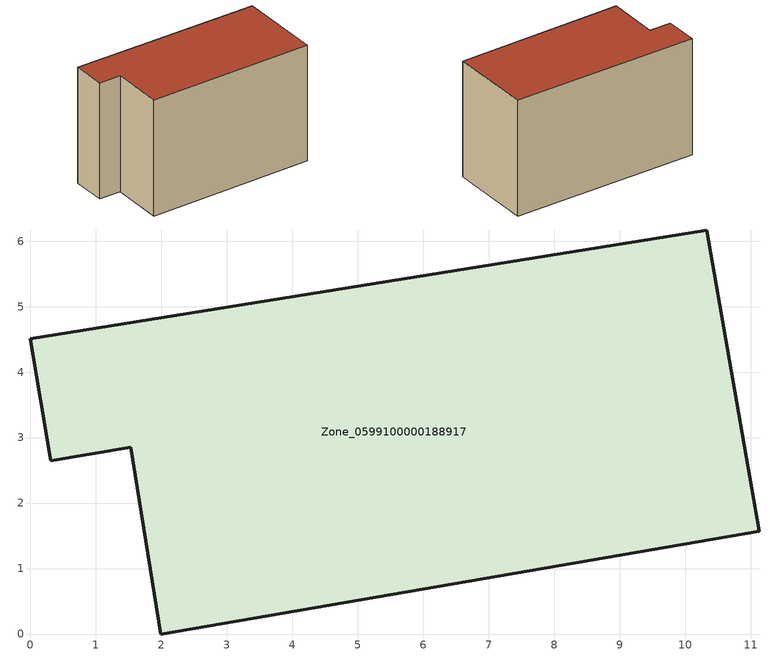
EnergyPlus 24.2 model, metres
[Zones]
Zone_0599100000188917
 floor ground (C_G): 1.53,2.85 0.31,2.65 0,4.51 10.33,6.17 11.13,1.57 1.99,0 z0
 wall outside (C_F): 10.33,6.17 0,4.51 0.31,2.65 1.53,2.85 1.99,0 11.13,1.57 10.33,6.17 z0:6.61
 roof outside (C_R): 1.99,0 11.13,1.57 10.33,6.17 0,4.51 0.31,2.65 1.53,2.85 z6.61
[BUILDING]
Pand.0599100000188917: North Axis=0; Terrain=City; Loads Convergence Tolerance Value=0.04; Temperature Convergence Tolerance Value=0.4; Solar Distribution=FullExterior; Maximum Number of Warmup Days=25; Minimum Number of Warmup Days=1
[Site:Location]
Rotterdam.The.Hague.AP_ZH_NLD Design_Conditions: Latitude=51.96; Longitude=4.45; Time Zone=1; Elevation=-4.5
[SITE:GROUNDTEMPERATURE:BUILDINGSURFACE]
18, 18, 18, 18, 18, 18, 18, 18, 18, 18, 18, 18
[MATERIAL] Thermal Absorptance=0.9; Solar Absorptance=0.7; Visible Absorptance=0.7
Name | Roughness | Thickness | Conductivity | Density | Specific Heat
G.TI.1946 | MediumSmooth | 0.15 | 1 | 540 | 1210
F.TI.1946 | Rough | 0.3 | 0.857143 | 1920 | 840
R.TI.1946 | MediumRough | 0.2 | 0.1 | 1500 | 1000
[CONSTRUCTION]
C_G: G.TI.1946
C_F: F.TI.1946
C_R: R.TI.1946
[ZONE]
Zone_0599100000188917: Type=1; Multiplier=1; Ceiling Height=Autocalculate; Volume=Autocalculate; Floor Area=autocalculate; Part of Total Floor Area=Yes
[ZONEINFILTRATION:DESIGNFLOWRATE]
Infil_Zone_0599100000188917: Zone or ZoneList or Space or SpaceList=Zone_0599100000188917; Schedule=AlwaysOn; Design Flow Rate Calculation Method=Flow/Area; Flow Rate per Floor Area=0.003; Constant Term Coefficient=1; Temperature Term Coefficient=0; Velocity Term Coefficient=0; Velocity Squared Term Coefficient=0
[HVACTEMPLATE:ZONE:IDEALLOADSAIRSYSTEM]
Zone_0599100000188917: Maximum Heating Supply Air Temperature=50; Minimum Cooling Supply Air Temperature=13; Maximum Heating Supply Air Humidity Ratio=0.0156; Minimum Cooling Supply Air Humidity Ratio=0.0077; Heating Limit=NoLimit; Cooling Limit=NoLimit; Dehumidification Control Type=ConstantSensibleHeatRatio; Cooling Sensible Heat Ratio=0.7; Dehumidification Setpoint=60; Humidification Control Type=None; Humidification Setpoint=30; Outdoor Air Method=None; Outdoor Air Flow Rate per Person=0.00944; Outdoor Air Flow Rate per Zone Floor Area=0; Outdoor Air Flow Rate per Zone=0; Demand Controlled Ventilation Type=None; Outdoor Air Economizer Type=NoEconomizer; Heat Recovery Type=None; Sensible Heat Recovery Effectiveness=0.7; Latent Heat Recovery Effectiveness=0.65
[ZONECONTROL:THERMOSTAT]
ThermostatControl_Zone_0599100000188917: Zone or ZoneList=Zone_0599100000188917; Control Type Schedule=DualSetpointControlType; Control 1=Thermostat_Zone_0599100000188917; Temperature Difference Between Cutout And Setpoint=0
[THERMOSTATSETPOINT:DUALSETPOINT]
Thermostat_Zone_0599100000188917: Heating Setpoint Temperature Schedule=HeatingSetpoint_Zone_0599100000188917; Cooling Setpoint Temperature Schedule=CoolingSetpoint_Zone_0599100000188917
[SCHEDULE:COMPACT]
HeatingSetpoint_Zone_0599100000188917: Through: 12/31, For: AllDays, Until: 24:00, 21
CoolingSetpoint_Zone_0599100000188917: Through: 12/31, For: AllDays, Until: 24:00, 24
DualSetpointControlType: Through: 12/31, For: AllDays, Until: 24:00, 4
AlwaysOn: Through: 12/31, For: AllDays, Until: 24:00, 1
